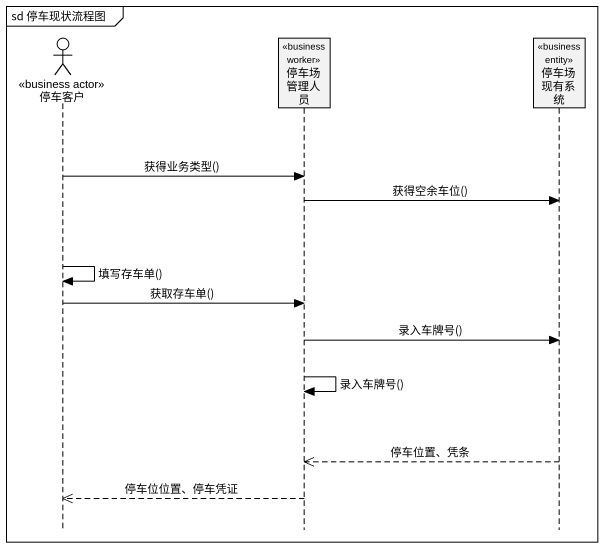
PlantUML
@startuml
mainframe sd 停车现状流程图
hide footbox
actor 停车客户 <<business actor>>
participant 停车场管理人员 <<business worker>>
participant 停车场现有系统 <<business entity>>

停车客户 -> 停车场管理人员 : 获得业务类型()
停车场管理人员 -> 停车场现有系统 : 获得空余车位()
停车客户 -> 停车客户 : 填写存车单()
停车客户 -> 停车场管理人员 : 获取存车单()
停车场管理人员 -> 停车场现有系统 : 录入车牌号()
停车场管理人员 -> 停车场管理人员 : 录入车牌号()
停车场现有系统 -->> 停车场管理人员 : 停车位置、凭条
停车场管理人员 -->> 停车客户 : 停车位位置、停车凭证
@enduml
